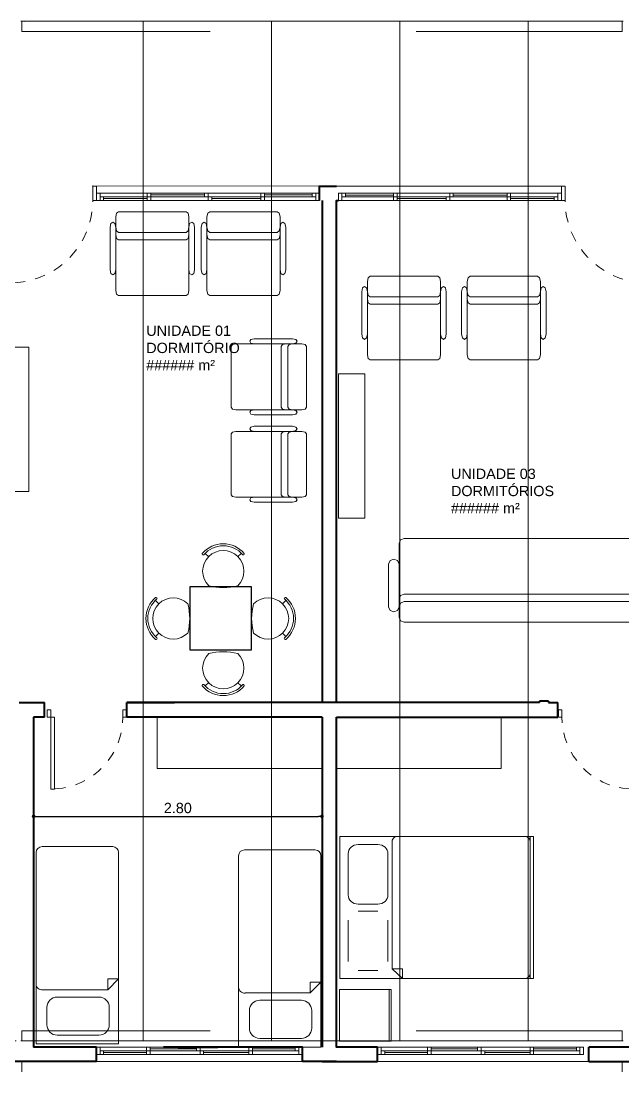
# Model space of a CAD drawing. Header units: millimetres. Extents: x 173 to 410, y -14 to 183.
# Drawn here: x 259.64 to 265.48, y 129.89 to 140.18 of the extents above; entities that cross this region are included whole.
import ezdxf

# ---------------------------------------------------------------- set-up
doc = ezdxf.new("R2010")
doc.units = ezdxf.units.MM
for name, pattern in [('DASHDOT', [1, 0.5, -0.25, 0, -0.25]), ('DASHDOTX2', [2, 1, -0.5, 0, -0.5]), ('HIDDEN', [0.05, 0.025, -0.025]), ('XKITLINE00', [0]), ('XKITLINE02', [4, 2, -2])]:
    doc.linetypes.add(name, pattern=pattern)
doc.layers.get('0').update_dxf_attribs({"color": 4})
for name, color, linetype in [('ar-mobiliario', 7, 'Continuous'), ('EIXO', 12, 'DASHDOTX2'), ('LAJE VISTA', 143, 'Continuous'), ('VIGA', 2, 'Continuous')]:
    doc.layers.add(name, color=color, linetype=linetype)
for name, color, linetype, lineweight in [('ARQ Alvenaria', 201, 'Continuous', 40), ('ARQ Anotações', 2, 'Continuous', 5), ('ARQ Caixilharia', 140, 'Continuous', 9), ('ARQ Eixos', 8, 'DASHDOT', 5), ('ARQ Estrutura', 7, 'Continuous', 50), ('ARQ Projeções', 144, 'HIDDEN', 5), ('ARQ Visto', 152, 'Continuous', 13)]:
    doc.layers.add(name, color=color, linetype=linetype, lineweight=lineweight)
doc.styles.get("Standard").update_dxf_attribs({"font": 'arial.ttf'})
doc.dimstyles.new('Executivo 1-50', dxfattribs={"dimtxt": 0.1, "dimasz": 0.035, "dimexe": 0, "dimexo": 0.0625, "dimgap": 0.03, "dimtad": 1, "dimzin": 0, "dimdsep": 46, "dimtxsty": 'Standard', "dimblk": 'DOT', "dimcen": 0.09, "dimclrd": 8, "dimclre": 8, "dimadec": 0, "dimazin": 0, "dimtfac": 1, "dimtix": 1, "dimtmove": 2, "dimatfit": 3, "dimldrblk": 'DOT', "dimfxl": 0.18, "dimfxlon": 1, "dimtolj": 1, "dimtzin": 0, "dimarcsym": 0})

# ---------------------------------------------------------------- blocks, each defined once
blk = doc.blocks.new('_DOT')
at = {"color": 0, "linetype": 'ByBlock', "lineweight": -2}
blk.add_line((-0.5, 0), (-1, 0), dxfattribs=at)
at = {"color": 0, "linetype": 'ByBlock', "const_width": 0.5}
blk.add_lwpolyline([(-0.25, 0, 1), (0.25, 0, 1)], format="xyb", close=True, dxfattribs=at)
blk = doc.blocks.new('*D45')
at = {"layer": 'ARQ Anotações', "color": 8, "lineweight": -2, "transparency": 16777216}
for p, q in [((234.234, 129.147), (234.234, 128.967)), ((290.884, 129.147), (290.884, 128.967)), ((290.849, 128.967), (234.269, 128.967))]:
    blk.add_line(p, q, dxfattribs=at)
at = {"layer": 'Defpoints', "color": 0, "transparency": 16777216}
for p in [(234.234, 129.985), (290.884, 129.985), (234.234, 128.967)]:
    blk.add_point(p, dxfattribs=at)
at = {"layer": 'ARQ Anotações', "color": 8, "lineweight": -2, "transparency": 16777216, "xscale": 0.035, "yscale": 0.035, "zscale": 0.035, "rotation": 180}
blk.add_blockref('_DOT', (234.234, 128.967), dxfattribs=at)
at = {"layer": 'ARQ Anotações', "color": 8, "lineweight": -2, "transparency": 16777216, "xscale": 0.035, "yscale": 0.035, "zscale": 0.035}
blk.add_blockref('_DOT', (290.884, 128.967), dxfattribs=at)
at = {"layer": 'ARQ Anotações', "color": 0, "transparency": 16777216, "insert": (262.559, 129.048), "char_height": 0.1, "attachment_point": 5}
blk.add_mtext('\\A1;56.65', dxfattribs=at)
blk = doc.blocks.new('PSR_Double Bed', base_point=(23.006, 28.013))
at = {"layer": 'ar-mobiliario', "color": 8, "linetype": 'Continuous', "lineweight": 13, "true_color": 0x747474}
for p, q in [((23.024, 29.732), (23.059, 29.732)), ((23.024, 28.182), (23.024, 29.732)), ((23.059, 29.732), (24.94, 29.732)), ((23.059, 28.182), (23.059, 29.732)), ((24.448, 29.626), (24.343, 29.732)), ((24.343, 29.732), (24.343, 29.626)), ((24.94, 29.732), (24.974, 29.732)), ((24.974, 28.182), (24.974, 29.732)), ((24.343, 29.626), (24.448, 29.626)), ((24.448, 28.245), (24.448, 29.626)), ((24.79, 29.645), (24.59, 29.645)), ((24.49, 29.545), (24.49, 29.095)), ((24.89, 29.545), (24.89, 29.095)), ((24.79, 28.995), (24.59, 28.995)), ((24.79, 28.919), (24.59, 28.919)), ((24.49, 28.369), (24.49, 28.819)), ((24.89, 28.369), (24.89, 28.819)), ((24.79, 28.269), (24.59, 28.269)), ((23.024, 28.182), (23.059, 28.182)), ((23.059, 28.182), (24.94, 28.182)), ((24.94, 28.182), (24.974, 28.182))]:
    blk.add_line(p, q, dxfattribs=at)
for centre, radius, start, end in [((23.115, 29.675), 0.0571, 90, 187.1348), ((24.59, 28.819), 0.1, 90, 180), ((24.79, 28.819), 0.1, 0, 90), ((24.59, 28.369), 0.1, 180, 270), ((24.79, 28.369), 0.1, 270, 0), ((23.115, 28.238), 0.0571, 172.8651, 270), ((24.392, 28.238), 0.0571, 270, 7.1348)]:
    blk.add_arc(centre, radius, start, end, dxfattribs=at)
blk = doc.blocks.new('Cab Base 1D-Drawer_2', base_point=(23.006, 28.013))
at = {"layer": 'ar-mobiliario', "color": 8, "linetype": 'Continuous', "lineweight": 13, "true_color": 0x747474}
for p, q in [((23.006, 28.513), (23.506, 28.513)), ((23.006, 28.013), (23.006, 28.513)), ((23.006, 28.493), (23.506, 28.493)), ((23.506, 28.013), (23.506, 28.513)), ((23.006, 28.013), (23.506, 28.013))]:
    blk.add_line(p, q, dxfattribs=at)
blk = doc.blocks.new('Folha 72')
at = {"color": 0, "linetype": 'ByBlock', "lineweight": -2}
for p, q in [((0.35, 0.7), (0.315, 0.7)), ((0.315, 0), (0.315, 0.7)), ((0.35, 0), (0.35, 0.7)), ((-0.385, 0), (-0.35, 0)), ((-0.385, -0.07), (-0.385, 0)), ((-0.35, 0), (-0.35, -0.07)), ((0.35, 0), (0.315, 0)), ((0.385, 0), (0.35, 0)), ((0.35, 0), (0.35, -0.07)), ((0.385, -0.07), (0.385, 0)), ((-0.35, -0.07), (-0.385, -0.07)), ((0.35, -0.07), (0.385, -0.07))]:
    blk.add_line(p, q, dxfattribs=at)
at = {"layer": 'ARQ Projeções'}
blk.add_arc((0.35, 0), 0.7, 93.6334, 180, dxfattribs=at)
blk = doc.blocks.new('Janela de correr_3')
at = {"lineweight": 13}
for p, q in [((0.403, 0), (-0.603, 0)), ((-0.603, 0), (-0.603, -0.07)), ((-0.568, -0.07), (-0.568, 0)), ((-0.533, -0.035), (-0.533, 0)), ((-0.118, -0.07), (-0.118, 0)), ((-0.082, -0.07), (-0.082, 0)), ((1.397, 0), (0.392, 0)), ((0.403, -0.07), (0.403, 0)), ((0.403, -0.07), (0.403, 0)), ((0.438, -0.035), (0.438, 0)), ((0.877, -0.07), (0.877, 0)), ((0.912, -0.07), (0.912, 0)), ((1.362, -0.07), (1.362, 0)), ((1.397, -0.07), (1.397, 0)), ((-0.603, -0.07), (0.403, -0.07)), ((-0.568, -0.035), (0.403, -0.035)), ((-0.533, -0.018), (-0.118, -0.018)), ((-0.082, -0.053), (0.368, -0.053)), ((0.368, -0.07), (0.368, -0.035)), ((0.392, -0.07), (1.397, -0.07)), ((0.403, -0.035), (1.362, -0.035)), ((0.438, -0.018), (0.877, -0.018)), ((0.912, -0.053), (1.327, -0.053)), ((1.327, -0.07), (1.327, -0.035))]:
    blk.add_line(p, q, dxfattribs=at)
blk = doc.blocks.new('SLAB_19', base_point=(-13.105, -3.32))
at = {"layer": 'ar-mobiliario', "color": 8, "linetype": 'Continuous', "lineweight": 13, "true_color": 0x747474, "flags": 128}
blk.add_lwpolyline([(-13.105, -3.32), (-13.105, -3.82), (-11.505, -3.82), (-11.505, -3.32)], close=True, dxfattribs=at)
blk = doc.blocks.new('SLAB_18', base_point=(-7.555, -6.26))
at = {"layer": 'ar-mobiliario', "color": 8, "linetype": 'Continuous', "lineweight": 13, "true_color": 0x747474, "flags": 128}
blk.add_lwpolyline([(-7.555, -6.26), (-7.302, -6.26), (-7.302, -4.86), (-7.555, -4.86)], close=True, dxfattribs=at)
blk = doc.blocks.new('Folha 82')
for p, q in [((0.4, 0.8), (0.365, 0.8)), ((0.365, 0), (0.365, 0.8)), ((0.4, 0), (0.4, 0.8)), ((-0.435, 0), (-0.4, 0)), ((-0.435, -0.14), (-0.435, 0)), ((-0.4, 0), (-0.4, -0.14)), ((0.4, 0), (0.365, 0)), ((0.435, 0), (0.4, 0)), ((0.4, 0), (0.4, -0.14)), ((0.435, -0.14), (0.435, 0)), ((-0.4, -0.14), (-0.435, -0.14)), ((0.4, -0.14), (0.435, -0.14))]:
    blk.add_line(p, q)
at = {"layer": 'ARQ Projeções'}
blk.add_arc((0.4, 0), 0.8, 93.1802, 180, dxfattribs=at)
blk = doc.blocks.new('PSN_LoveSeat Basic', base_point=(23.006, 28.013))
at = {"layer": 'ar-mobiliario', "color": 8, "linetype": 'Continuous', "lineweight": 13, "true_color": 0x747474}
for p, q in [((23.006, 28.776), (23.02, 28.812)), ((23.006, 28.063), (23.006, 28.776)), ((23.02, 28.812), (23.056, 28.826)), ((23.056, 28.826), (24.277, 28.826)), ((24.312, 28.812), (24.277, 28.826)), ((24.327, 28.776), (24.312, 28.812)), ((24.327, 28.063), (24.327, 28.776)), ((22.918, 28.612), (22.954, 28.626)), ((22.99, 28.612), (22.954, 28.626)), ((24.341, 28.612), (24.378, 28.626)), ((24.414, 28.612), (24.378, 28.626)), ((22.904, 28.576), (22.918, 28.612)), ((22.904, 28.576), (22.904, 28.163)), ((23.006, 28.576), (22.99, 28.612)), ((24.327, 28.576), (24.341, 28.612)), ((24.428, 28.576), (24.414, 28.612)), ((24.428, 28.576), (24.428, 28.163)), ((23.006, 28.235), (23.02, 28.271)), ((23.02, 28.271), (23.056, 28.285)), ((23.02, 28.199), (23.056, 28.213)), ((23.056, 28.285), (24.277, 28.285)), ((23.056, 28.213), (24.277, 28.213)), ((24.312, 28.271), (24.277, 28.285)), ((24.312, 28.199), (24.277, 28.213)), ((24.327, 28.235), (24.312, 28.271)), ((22.904, 28.163), (22.918, 28.127)), ((22.918, 28.127), (22.954, 28.113)), ((22.99, 28.127), (22.954, 28.113)), ((23.006, 28.163), (22.99, 28.127)), ((23.006, 28.163), (23.02, 28.199)), ((24.327, 28.163), (24.312, 28.199)), ((24.327, 28.163), (24.341, 28.127)), ((24.341, 28.127), (24.378, 28.113)), ((24.414, 28.127), (24.378, 28.113)), ((24.428, 28.163), (24.414, 28.127)), ((23.006, 28.063), (23.02, 28.027)), ((23.02, 28.027), (23.056, 28.013)), ((23.056, 28.013), (24.277, 28.013)), ((24.312, 28.027), (24.277, 28.013)), ((24.327, 28.063), (24.312, 28.027))]:
    blk.add_line(p, q, dxfattribs=at)
blk = doc.blocks.new('PSN_Single Bed', base_point=(23.006, 28.013))
at = {"layer": 'ar-mobiliario', "color": 8, "linetype": 'Continuous', "lineweight": 13, "true_color": 0x747474}
for p, q in [((23.193, 29.912), (23.193, 29.946)), ((23.993, 29.946), (23.193, 29.946)), ((23.193, 29.912), (23.193, 28.088)), ((23.383, 29.861), (23.788, 29.861)), ((23.993, 29.912), (23.993, 29.946)), ((23.993, 29.912), (23.993, 28.088)), ((23.283, 29.761), (23.283, 29.591)), ((23.888, 29.761), (23.888, 29.591)), ((23.383, 29.491), (23.788, 29.491)), ((23.298, 29.42), (23.193, 29.315)), ((23.298, 29.315), (23.298, 29.42)), ((23.929, 29.42), (23.298, 29.42)), ((23.193, 29.315), (23.298, 29.315)), ((23.936, 28.031), (23.25, 28.031))]:
    blk.add_line(p, q, dxfattribs=at)
for centre, radius, start, end in [((23.383, 29.761), 0.1, 90, 180), ((23.788, 29.761), 0.1, 0, 90), ((23.383, 29.591), 0.1, 180, 270), ((23.788, 29.591), 0.1, 270, 0), ((23.936, 29.364), 0.0571, 0, 97.1348), ((23.25, 28.088), 0.057, 180, 270), ((23.936, 28.088), 0.057, 270, 360)]:
    blk.add_arc(centre, radius, start, end, dxfattribs=at)
blk = doc.blocks.new('PSR_Chair Round', base_point=(23.006, 28.013))
at = {"layer": 'ar-mobiliario', "color": 8, "linetype": 'Continuous', "lineweight": 13, "true_color": 0x747474}
for p, q in [((22.833, 27.545), (22.864, 27.572)), ((23.178, 27.545), (23.147, 27.572))]:
    blk.add_line(p, q, dxfattribs=at)
for centre, radius, start, end in [((23.006, 27.713), 0.2, 135, 45), ((23.006, 27.328), 0.545, 74.9643, 105.0357), ((22.811, 27.546), 0.00983, 52.4054, 207.8484), ((23.006, 27.713), 0.266, 220.127, 319.873), ((23.006, 27.713), 0.247, 220.127, 319.873), ((23.2, 27.546), 0.00983, 332.1516, 127.5946)]:
    blk.add_arc(centre, radius, start, end, dxfattribs=at)
blk = doc.blocks.new('*D2766')
at = {"layer": 'ARQ Alvenaria', "color": 8, "lineweight": -2, "transparency": 16777216}
for p, q in [((259.759, 132.285), (259.759, 132.465)), ((259.794, 132.465), (262.524, 132.465)), ((262.559, 132.285), (262.559, 132.465))]:
    blk.add_line(p, q, dxfattribs=at)
at = {"layer": 'Defpoints', "color": 0, "transparency": 16777216}
for p in [(262.559, 132.465), (259.759, 131.827), (262.559, 131.827)]:
    blk.add_point(p, dxfattribs=at)
at = {"layer": 'ARQ Alvenaria', "color": 8, "lineweight": -2, "transparency": 16777216, "xscale": 0.035, "yscale": 0.035, "zscale": 0.035, "rotation": 180}
blk.add_blockref('_DOT', (259.759, 132.465), dxfattribs=at)
at = {"layer": 'ARQ Alvenaria', "color": 8, "lineweight": -2, "transparency": 16777216, "xscale": 0.035, "yscale": 0.035, "zscale": 0.035}
blk.add_blockref('_DOT', (262.559, 132.465), dxfattribs=at)
at = {"layer": 'ARQ Alvenaria', "color": 0, "transparency": 16777216, "insert": (261.159, 132.546), "char_height": 0.1, "attachment_point": 5}
blk.add_mtext('\\A1;2.80', dxfattribs=at)

msp = doc.modelspace()

# ---------------------------------------------------------------- linework, layer by layer
at = {"lineweight": 13}
for p, q in [((260.3686, 138.4451), (260.3686, 138.5151)), ((260.3686, 138.5151), (261.4645, 138.5151)), ((260.4036, 138.4451), (260.4036, 138.5151)), ((260.8623, 138.4451), (260.8623, 138.5151)), ((260.8973, 138.4451), (260.8973, 138.5151)), ((261.419, 138.4976), (260.8973, 138.4976)), ((261.419, 138.4801), (261.419, 138.5151)), ((261.454, 138.5151), (262.5347, 138.5151)), ((261.454, 138.4451), (261.454, 138.5151)), ((261.454, 138.4451), (261.454, 138.5151)), ((261.9646, 138.4451), (261.9646, 138.5151)), ((261.9996, 138.4451), (261.9996, 138.5151)), ((262.4647, 138.4976), (261.9996, 138.4976)), ((262.4647, 138.4801), (262.4647, 138.5151)), ((262.4997, 138.4451), (262.4997, 138.5151)), ((262.5347, 138.5151), (262.5347, 138.4451)), ((263.7983, 138.5147), (262.7175, 138.5147)), ((262.7175, 138.5147), (262.7175, 138.4447)), ((262.7525, 138.4447), (262.7525, 138.5147)), ((262.7875, 138.4797), (262.7875, 138.5147)), ((262.7875, 138.4972), (263.2526, 138.4972)), ((263.2526, 138.4447), (263.2526, 138.5147)), ((263.2876, 138.4447), (263.2876, 138.5147)), ((264.8837, 138.5147), (263.7877, 138.5147)), ((263.7983, 138.4447), (263.7983, 138.5147)), ((263.7983, 138.4447), (263.7983, 138.5147)), ((263.8333, 138.4797), (263.8333, 138.5147)), ((263.8333, 138.4972), (264.355, 138.4972)), ((264.355, 138.4447), (264.355, 138.5147)), ((264.39, 138.4447), (264.39, 138.5147)), ((264.8487, 138.4447), (264.8487, 138.5147)), ((264.8837, 138.4447), (264.8837, 138.5147)), ((261.4645, 138.4451), (260.3686, 138.4451)), ((261.454, 138.4801), (260.4036, 138.4801)), ((260.4386, 138.4451), (260.4386, 138.4801)), ((260.8623, 138.4626), (260.4386, 138.4626)), ((262.4997, 138.4801), (261.454, 138.4801)), ((262.5347, 138.4451), (261.454, 138.4451)), ((261.489, 138.4451), (261.489, 138.4801)), ((261.9646, 138.4626), (261.489, 138.4626)), ((262.7175, 138.4447), (263.7983, 138.4447)), ((262.7525, 138.4797), (263.7983, 138.4797)), ((263.2876, 138.4622), (263.7633, 138.4622)), ((263.7633, 138.4447), (263.7633, 138.4797)), ((263.7877, 138.4447), (264.8837, 138.4447)), ((263.7983, 138.4797), (264.8487, 138.4797)), ((264.39, 138.4622), (264.8137, 138.4622)), ((264.8137, 138.4447), (264.8137, 138.4797))]:
    msp.add_line(p, q, dxfattribs=at)
at = {"layer": 'ar-mobiliario', "color": 8, "linetype": 'Continuous', "lineweight": 13, "true_color": 0x747474}
for p, q in [((263.3064, 135.1131), (263.3205, 135.149)), ((263.3064, 134.4004), (263.3064, 135.1131)), ((263.3205, 135.149), (263.3563, 135.1631)), ((266.1071, 135.1631), (263.3563, 135.1631)), ((263.2051, 134.9131), (263.2192, 134.949)), ((263.2051, 134.9131), (263.2051, 134.5004)), ((263.2192, 134.949), (263.255, 134.9631)), ((263.2923, 134.949), (263.255, 134.9631)), ((263.3064, 134.9131), (263.2923, 134.949)), ((263.3064, 134.5727), (263.3205, 134.6085)), ((263.3205, 134.6085), (263.3563, 134.6227)), ((266.1071, 134.6227), (263.3563, 134.6227)), ((263.2051, 134.5004), (263.2192, 134.4645)), ((263.3064, 134.5004), (263.2923, 134.4645)), ((263.3064, 134.5004), (263.3205, 134.5362)), ((263.3205, 134.5362), (263.3563, 134.5504)), ((266.1071, 134.5504), (263.3563, 134.5504)), ((263.2192, 134.4645), (263.255, 134.4504)), ((263.2923, 134.4645), (263.255, 134.4504)), ((263.3064, 134.4004), (263.3205, 134.3645)), ((263.3205, 134.3645), (263.3563, 134.3504)), ((266.1071, 134.3504), (263.3563, 134.3504))]:
    msp.add_line(p, q, dxfattribs=at)
at = {"layer": 'ar-mobiliario', "linetype": 'Continuous'}
for p, q in [((261.8751, 134.6922), (261.2751, 134.6922)), ((261.2751, 134.6922), (261.2751, 134.0811)), ((261.8751, 134.6922), (261.2751, 134.6922)), ((261.2751, 134.6922), (261.2751, 134.0811)), ((261.8751, 134.0811), (261.8751, 134.6922)), ((261.8751, 134.0811), (261.8751, 134.6922)), ((261.2751, 134.0811), (261.8751, 134.0811)), ((261.2751, 134.0811), (261.8751, 134.0811))]:
    msp.add_line(p, q, dxfattribs=at)
at = {"layer": 'ARQ Alvenaria'}
for p, q in [((262.5587, 138.4447), (262.5587, 133.5696)), ((259.6187, 133.5696), (259.8649, 133.5696)), ((259.8649, 133.4296), (259.8649, 133.5696)), ((262.6987, 133.5696), (260.6649, 133.5696)), ((260.6649, 133.5696), (261.1262, 133.5696)), ((260.6649, 133.4296), (260.6649, 133.5696)), ((264.7587, 133.5846), (264.6687, 133.5846)), ((264.6687, 133.5696), (264.6687, 133.5846)), ((264.7587, 133.5846), (264.7587, 133.5696)), ((264.7587, 133.5696), (264.8487, 133.5696)), ((264.8487, 133.4296), (264.8487, 133.5696)), ((259.8649, 133.4296), (259.7587, 133.4296)), ((259.7587, 133.4296), (259.7587, 130.2247)), ((262.5587, 133.4296), (260.6649, 133.4296)), ((262.5587, 133.4296), (262.5587, 130.2247)), ((262.6987, 133.4296), (264.7587, 133.4296)), ((264.7587, 133.4296), (264.8487, 133.4296)), ((260.3692, 130.2247), (259.7587, 130.2247)), ((260.3692, 130.0847), (260.3692, 130.2247)), ((263.0987, 130.0847), (263.0987, 130.2247)), ((265.1487, 130.0847), (265.1487, 130.2247)), ((260.3692, 130.0847), (257.8712, 130.0847)), ((262.6987, 130.0847), (262.3692, 130.0847)), ((262.5587, 130.0847), (263.0987, 130.0847)), ((265.1487, 130.0847), (266.4387, 130.0847))]:
    msp.add_line(p, q, dxfattribs=at)
for points in [[(262.5347, 138.4451), (262.5347, 138.5847), (262.6987, 138.5847)], [(262.6987, 135.0196), (262.6987, 138.4447), (262.7175, 138.4447)], [(264.6687, 133.5696), (262.6987, 133.5696), (262.6987, 138.4447), (262.7175, 138.4447)], [(263.0987, 130.2247), (262.6987, 130.2247), (262.6987, 133.4296)], [(263.0987, 130.2247), (262.6987, 130.2247), (262.6987, 133.4296)], [(262.3692, 130.0847), (262.3692, 130.2247), (261.0212, 130.2247)], [(261.1612, 130.2247), (261.5462, 130.2247)], [(265.7037, 130.2247), (265.1487, 130.2247)]]:
    msp.add_lwpolyline(points, dxfattribs=at)
at = {"layer": 'ARQ Caixilharia'}
for p, q in [((260.3692, 130.0847), (262.3692, 130.0847)), ((263.0987, 130.0847), (265.1487, 130.0847))]:
    msp.add_line(p, q, dxfattribs=at)
at = {"layer": 'ARQ Eixos', "linetype": 'DASHDOT', "ltscale": 0.1}
for p, q in [((231.872, 140.164), (261.4285, 140.1847)), ((230.6887, 130.2847), (261.4285, 130.2847))]:
    msp.add_line(p, q, dxfattribs=at)
at = {"layer": 'ARQ Estrutura', "lineweight": 0}
for p, q in [((259.6337, 130.0847), (259.6437, 130.0847)), ((265.4737, 130.0847), (265.4837, 130.0847))]:
    msp.add_line(p, q, dxfattribs=at)
at = {"layer": 'ARQ Visto'}
for p, q in [((262.5347, 138.5847), (260.3289, 138.5851)), ((264.9012, 138.5843), (262.6954, 138.5847))]:
    msp.add_line(p, q, dxfattribs=at)
at = {"layer": 'EIXO', "lineweight": 0}
for p, q in [((234.4337, 140.1847), (290.6837, 140.1847)), ((234.4337, 130.2847), (290.6837, 130.2847))]:
    msp.add_line(p, q, dxfattribs=at)
at = {"layer": 'LAJE VISTA', "linetype": 'XKITLINE00', "lineweight": 0}
for p, q in [((259.6337, 140.1847), (260.8237, 140.1847)), ((260.8237, 130.2847), (260.8237, 140.1847)), ((260.8237, 140.1847), (262.0687, 140.1847)), ((260.8237, 130.2847), (260.8237, 140.1847)), ((262.0687, 130.2847), (262.0687, 140.1847)), ((262.0687, 130.2847), (262.0687, 140.1847)), ((262.0687, 140.1847), (263.3137, 140.1847)), ((263.3137, 130.2847), (263.3137, 140.1847)), ((263.3137, 140.1847), (264.5587, 140.1847)), ((263.3137, 130.2847), (263.3137, 140.1847)), ((264.5587, 130.2847), (264.5587, 140.1847)), ((264.5587, 130.2847), (264.5587, 140.1847)), ((264.5587, 140.1847), (265.4837, 140.1847)), ((259.6337, 130.2847), (260.8237, 130.2847)), ((260.8237, 130.2847), (262.0687, 130.2847)), ((262.0687, 130.2847), (263.3137, 130.2847)), ((263.3137, 130.2847), (264.5587, 130.2847)), ((264.5587, 130.2847), (265.4837, 130.2847))]:
    msp.add_line(p, q, dxfattribs=at)
at = {"layer": 'VIGA', "color": 1, "linetype": 'XKITLINE02', "lineweight": 0}
for p, q in [((259.6437, 140.1847), (259.6437, 140.0847)), ((265.4737, 140.1847), (265.4737, 140.0847)), ((265.4737, 140.0847), (259.6437, 140.0847)), ((265.4737, 130.3847), (259.6437, 130.3847)), ((259.6437, 130.3847), (259.6437, 130.2847)), ((265.4737, 130.3847), (265.4737, 130.2847)), ((265.4737, 130.0847), (259.6437, 130.0847))]:
    msp.add_line(p, q, dxfattribs=at)
at = {"layer": 'VIGA', "color": 4, "linetype": 'XKITLINE00', "lineweight": 0}
for p, q in [((259.6437, 129.9847), (259.6437, 130.0847)), ((265.4737, 129.9847), (265.4737, 130.0847))]:
    msp.add_line(p, q, dxfattribs=at)

# ---------------------------------------------------------------- block references
at = {"layer": 'ar-mobiliario', "color": 8, "linetype": 'Continuous', "lineweight": 13, "true_color": 0x747474}
for name, p, xscale, yscale, rotation in [('PSN_LoveSeat Basic', (260.556, 138.3347), -0.5377073775714882, 1.000022234245399, 180.0010093068487), ('PSN_LoveSeat Basic', (261.4415, 138.3347), -0.5377073775714881, 1.000022234245399, 180.0010093068487), ('PSN_LoveSeat Basic', (262.9998, 137.7088), -0.5377073775714882, 1.000022234245399, 180.0010093068487), ('PSN_LoveSeat Basic', (263.9689, 137.7088), -0.5377073775714882, 1.000022234245399, 180.0010093068487), ('PSR_Double Bed', (264.6294, 132.4199), 0.9641025884146734, 0.8895339473340169, 180.0000093068484)]:
    msp.add_blockref(name, p, dxfattribs=dict(at, xscale=xscale, yscale=yscale, rotation=rotation))
at = {"layer": 'ar-mobiliario', "color": 8, "linetype": 'Continuous', "lineweight": 13, "true_color": 0x747474, "xscale": 0.4839366398143379, "yscale": 0.9000200108208591, "zscale": 0.9, "rotation": 89.99899069315161}
for p in [(262.4083, 136.413), (262.4083, 135.5638)]:
    msp.add_blockref('PSN_LoveSeat Basic', p, dxfattribs=at)
at = {"layer": 'ar-mobiliario', "color": 8, "linetype": 'Continuous', "lineweight": 13, "true_color": 0x747474, "xscale": -1}
for name, p, rotation in [('SLAB_18', (259.4612, 137.0197), 180), ('PSR_Chair Round', (261.6001, 134.5456), 179.9990291248776), ('PSR_Chair Round', (261.415, 134.3867), 270.0010097082928)]:
    msp.add_blockref(name, p, dxfattribs=dict(at, rotation=rotation))
at = {"layer": 'ar-mobiliario', "color": 8, "linetype": 'Continuous', "lineweight": 13, "true_color": 0x747474}
for name, p, rotation in [('SLAB_18', (262.973, 136.7606), 180), ('PSR_Chair Round', (261.7352, 134.3867), 89.99899029170717), ('PSR_Chair Round', (261.6001, 134.2035), 359.9989902917073), ('PSN_Single Bed', (260.7706, 132.1893), 180.0000093068484), ('PSN_Single Bed', (262.7356, 132.1579), 180.0000093068483), ('Cab Base 1D-Drawer_2', (262.7292, 130.7836), 269.9999906931514)]:
    msp.add_blockref(name, p, dxfattribs=dict(at, rotation=rotation))
at = {"layer": 'ar-mobiliario', "color": 8, "linetype": 'Continuous', "lineweight": 13, "true_color": 0x747474, "xscale": -1}
msp.add_blockref('SLAB_19', (262.5587, 133.4298), dxfattribs=at)
at = {"layer": 'ar-mobiliario', "color": 8, "linetype": 'Continuous', "lineweight": 13, "true_color": 0x747474}
msp.add_blockref('SLAB_19', (262.6987, 133.4298), dxfattribs=at)
at = {"layer": 'ARQ Caixilharia', "rotation": 180}
for name, p in [('Folha 82', (259.9336, 138.4447)), ('Folha 72', (260.2755, 133.4296))]:
    msp.add_blockref(name, p, dxfattribs=at)
at = {"layer": 'ARQ Caixilharia', "xscale": -1, "rotation": 180}
for name, p in [('Folha 82', (265.3187, 138.4443)), ('Folha 72', (265.2381, 133.4296)), ('Janela de correr_3', (260.9718, 130.1547)), ('Janela de correr_3', (263.7013, 130.1547))]:
    msp.add_blockref(name, p, dxfattribs=at)

# ---------------------------------------------------------------- texts
at = {"layer": 'ARQ Anotações', "char_height": 0.1, "attachment_point": 5}
for s, insert in [('\\pxql;UNIDADE 01\\PDORMITÓRIO\\P###### m²', (261.3064, 137.0131)), ('\\pxql;UNIDADE 03\\PDORMITÓRIOS\\P###### m²', (264.3115, 135.6241))]:
    msp.add_mtext(s, dxfattribs=dict(at, insert=insert))

# ---------------------------------------------------------------- dimensions: what is measured, and where the dimension line sits
at = {"layer": 'ARQ Alvenaria'}
dim = msp.add_linear_dim(base=(262.5587, 132.4654), p1=(259.7587, 131.8272), p2=(262.5587, 131.8272), dimstyle='Executivo 1-50', dxfattribs=at)
dim.commit()
dim.dimension.update_dxf_attribs({"geometry": '*D2766', "text_midpoint": (261.1587, 132.5465)})
at = {"layer": 'ARQ Anotações'}
dim = msp.add_linear_dim(base=(234.2337, 128.9668), p1=(290.8837, 129.9847), p2=(234.2337, 129.9847), dimstyle='Executivo 1-50', dxfattribs=at)
dim.commit()
dim.dimension.update_dxf_attribs({"geometry": '*D45', "text_midpoint": (262.5587, 129.0479)})

doc.saveas('drawing.dxf')
